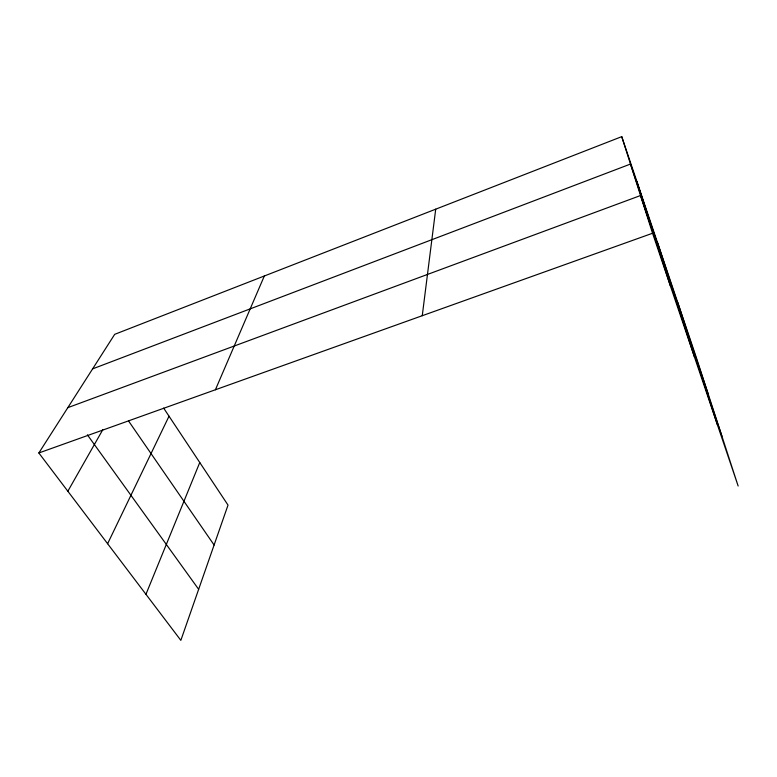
<?xml version="1.0" encoding="UTF-8"?>
<svg xmlns="http://www.w3.org/2000/svg" width="777" height="777" viewBox="0 0 777 777"><rect width="100%" height="100%" fill="white"/><g stroke="black" fill="none" stroke-linecap="round" stroke-linejoin="round"><path stroke-width="1.17" d="M422.261 315.705L435.712 209.168M145.95 594.308L199.767 462.519M215.404 389.763L264.326 276M107.614 543.715L169.027 416.2M67.842 491.229L102.768 429.759M163.656 408.11L228.02 505.099L180.847 640.355L38.85 452.972L114.695 334.333L621.746 136.645L695.93 356.361L738.15 486.023L652.563 233.255L621.746 136.645M92.618 368.871L630.487 164.054L708.138 393.871M67.813 407.663L640.53 195.532L721.94 436.227M38.85 452.972L652.563 233.255M87.383 434.829L198.65 589.316M128.671 421.144L214.102 545.007M677.67 302.272L717.511 425.058M657.633 242.919L694.541 357.216M636.868 181.42L670.386 285.878"/></g></svg>
